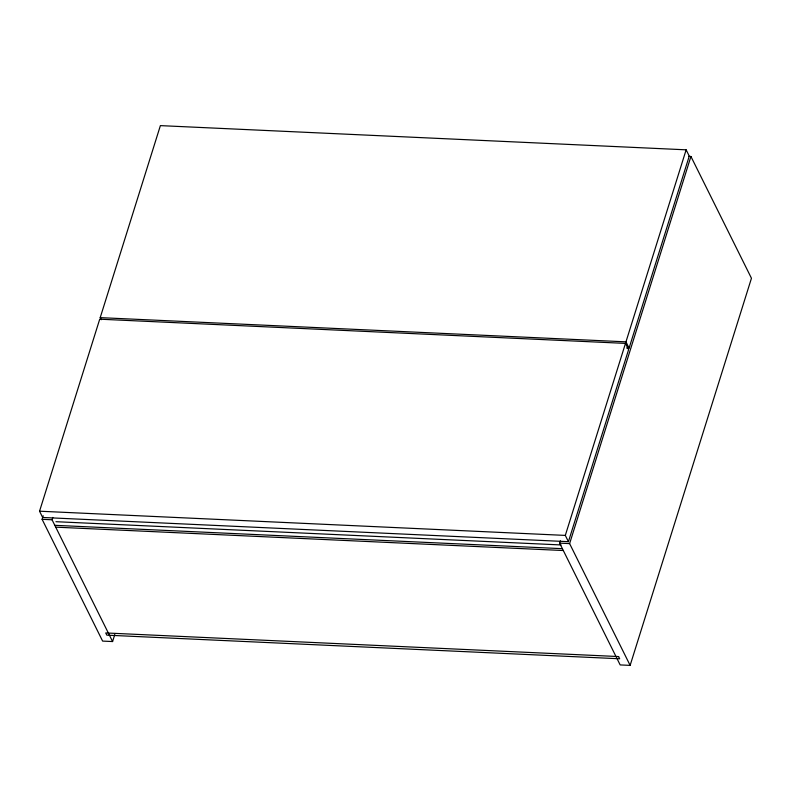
<?xml version="1.0" encoding="UTF-8"?>
<svg xmlns="http://www.w3.org/2000/svg" width="791" height="791" viewBox="0 0 791 791"><rect width="100%" height="100%" fill="white"/><g stroke="black" fill="none" stroke-linecap="round" stroke-linejoin="round"><path stroke-width="1.19" d="M39.55 511.204L99.725 319.188L625.483 343.393L628.598 349.662L568.422 541.677L42.665 517.472L39.55 511.204L565.308 535.408L568.422 541.677M101.248 319.722L100.21 317.636L160.385 125.621L686.143 149.825L689.258 156.094L629.082 348.119L626.61 348M114.794 634.491L112.579 641.55L102.622 641.096L42.101 519.311L43.198 515.781M112.579 641.55L52.058 519.776L52.799 517.423M688.714 156.371L690.929 156.47L751.45 278.254L630.13 665.379L620.164 664.924L559.642 543.14L560.384 540.787M565.308 535.408L625.483 343.393M629.082 348.119L625.968 341.841L686.143 149.825M630.13 665.379L569.609 543.605L690.929 156.47M100.21 317.636L625.968 341.841M42.101 519.311L52.058 519.776M559.642 543.14L569.609 543.605M55.943 521.694L561.066 544.95M54.806 525.313L562.401 548.677M55.726 527.152L563.311 550.526M618.582 656.56L105.727 632.948L106.825 635.153L619.689 658.774L618.582 656.56"/></g></svg>
